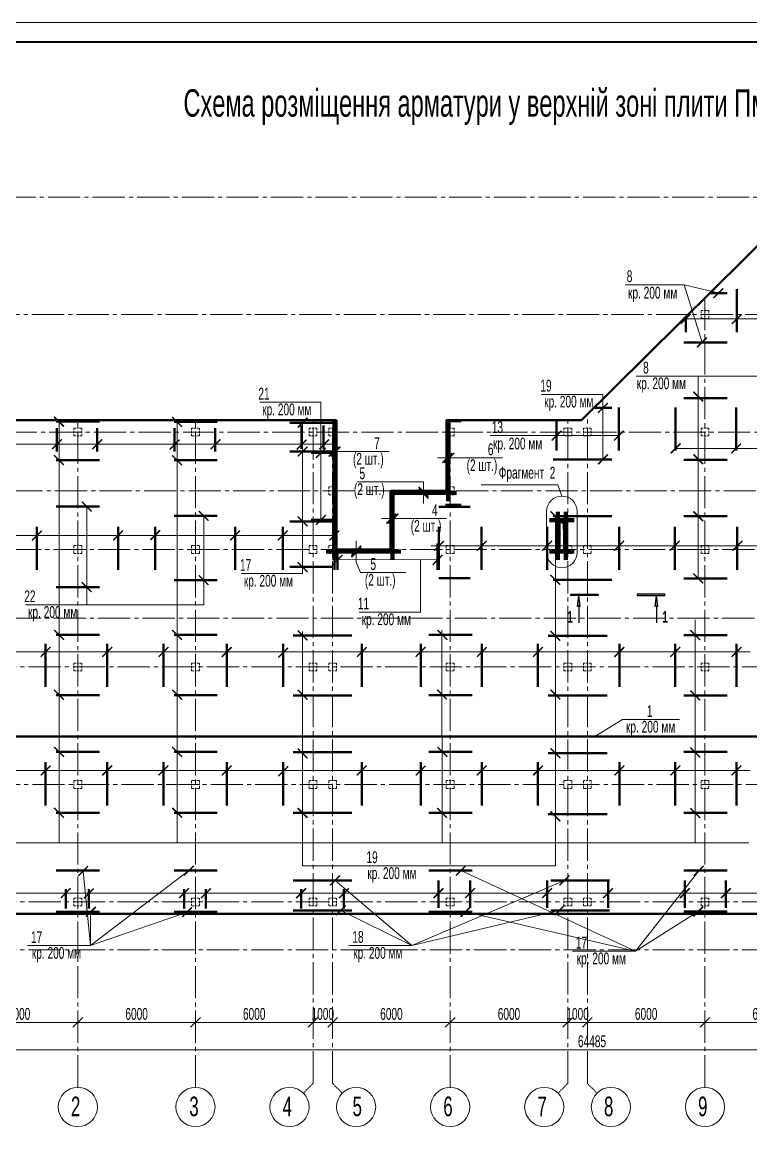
# Model space of a CAD drawing. Extents: x -483223 to 550073, y -164053 to -64662.
# Drawn here: x -386040 to -367470, y -101846 to -73022 of the extents above; entities that cross this region are included whole.
import ezdxf

# ---------------------------------------------------------------- set-up
doc = ezdxf.new("R2010")
doc.units = 0
doc.header["$MEASUREMENT"] = 0
for name, pattern in [('DASHDOT', [25.4, 12.7, -6.35, 0, -6.35]), ('HIDDEN2', [4.7625, 3.175, -1.5875]), ('K5LT_AXLED', [16.25, 11.75, -1.5, 1.5, -1.5]), ('K5LT_THIN', [0])]:
    doc.linetypes.add(name, pattern=pattern)
doc.layers.get('0').update_dxf_attribs({"color": 40, "linetype": 'CONTINUOUS'})
doc.layers.get('Defpoints').update_dxf_attribs({"linetype": 'CONTINUOUS'})
for name, color, linetype in [('DYRA', 21, 'CONTINUOUS'), ('OPAL', 4, 'CONTINUOUS'), ('ТЕКСТ', 252, 'CONTINUOUS')]:
    doc.layers.add(name, color=color, linetype=linetype)
for name, color, linetype, lineweight in [('АРМАТУРА', 11, 'CONTINUOUS', 50), ('ОСН. ТОНКА', 250, 'CONTINUOUS', 15), ('ПУНКТИР МІN', 21, 'HIDDEN2', 15), ('РАМКА', 250, 'CONTINUOUS', 40), ('РОЗМІР', 250, 'CONTINUOUS', 15), ('РОЗМІР МІЖ ОСЯМИ', 250, 'CONTINUOUS', 15), ('ШТРИХУВАННЯ', 250, 'CONTINUOUS', 9)]:
    doc.layers.add(name, color=color, linetype=linetype, lineweight=lineweight)
doc.layers.add('ВІСЬ', color=197, linetype='DASHDOT', lineweight=15, transparency=0.5)
doc.styles.add('РОЗМІР', font='ARIALN.TTF', dxfattribs={"width": 0.75})
doc.dimstyles.new('РОЗМ. МІЖ ОСЯМИ', dxfattribs={"dimtxt": 300, "dimasz": 250, "dimexe": 125, "dimexo": 350, "dimgap": 62.5, "dimtad": 1, "dimlfac": 2, "dimzin": 9, "dimtxsty": 'РОЗМІР', "dimblk": 'OBLIQUE', "dimcen": 250, "dimse1": 1, "dimse2": 1, "dimclre": 256, "dimadec": 0, "dimazin": 0, "dimtfac": 1, "dimtmove": 0, "dimatfit": 2, "dimfxl": 125, "dimlwd": -1, "dimlwe": -1, "dimarcsym": 0})

# ---------------------------------------------------------------- blocks, each defined once
blk = doc.blocks.new('_OBLIQUE')
at = {"color": 0, "linetype": 'ByBlock'}
blk.add_line((-0.5, -0.5), (0.5, 0.5), dxfattribs=at)
blk = doc.blocks.new('*D2')
at = {"layer": 'Defpoints', "color": 0, "transparency": 16777216}
for p in [(-384630, -97374), (-381630, -97374), (-381630, -98551)]:
    blk.add_point(p, dxfattribs=at)
at = {"layer": 'РОЗМІР МІЖ ОСЯМИ', "color": 0, "transparency": 16777216}
blk.add_line((-384630, -98551), (-381630, -98551), dxfattribs=at)
at = {"layer": 'РОЗМІР МІЖ ОСЯМИ', "color": 0, "transparency": 16777216, "xscale": 250, "yscale": 250, "zscale": 250, "rotation": 180}
blk.add_blockref('_OBLIQUE', (-384630, -98551), dxfattribs=at)
at = {"layer": 'РОЗМІР МІЖ ОСЯМИ', "color": 0, "transparency": 16777216, "xscale": 250, "yscale": 250, "zscale": 250}
blk.add_blockref('_OBLIQUE', (-381630, -98551), dxfattribs=at)
at = {"layer": 'РОЗМІР МІЖ ОСЯМИ', "color": 0, "transparency": 16777216, "insert": (-383130, -98336), "char_height": 300, "attachment_point": 5, "style": 'РОЗМІР'}
blk.add_mtext('6000', dxfattribs=at)
blk = doc.blocks.new('*D3')
at = {"layer": 'Defpoints', "color": 0, "transparency": 16777216}
for p in [(-381630, -97374), (-378630, -97374), (-378630, -98551)]:
    blk.add_point(p, dxfattribs=at)
at = {"layer": 'РОЗМІР МІЖ ОСЯМИ', "color": 0, "transparency": 16777216}
blk.add_line((-381630, -98551), (-378630, -98551), dxfattribs=at)
at = {"layer": 'РОЗМІР МІЖ ОСЯМИ', "color": 0, "transparency": 16777216, "xscale": 250, "yscale": 250, "zscale": 250, "rotation": 180}
blk.add_blockref('_OBLIQUE', (-381630, -98551), dxfattribs=at)
at = {"layer": 'РОЗМІР МІЖ ОСЯМИ', "color": 0, "transparency": 16777216, "xscale": 250, "yscale": 250, "zscale": 250}
blk.add_blockref('_OBLIQUE', (-378630, -98551), dxfattribs=at)
at = {"layer": 'РОЗМІР МІЖ ОСЯМИ', "color": 0, "transparency": 16777216, "insert": (-380130, -98336), "char_height": 300, "attachment_point": 5, "style": 'РОЗМІР'}
blk.add_mtext('6000', dxfattribs=at)
blk = doc.blocks.new('*D4')
at = {"layer": 'Defpoints', "color": 0, "transparency": 16777216}
for p in [(-378630, -97374), (-378130, -97374), (-378130, -98551)]:
    blk.add_point(p, dxfattribs=at)
at = {"layer": 'РОЗМІР МІЖ ОСЯМИ', "color": 0, "transparency": 16777216}
blk.add_line((-378630, -98551), (-378130, -98551), dxfattribs=at)
at = {"layer": 'РОЗМІР МІЖ ОСЯМИ', "color": 0, "transparency": 16777216, "xscale": 250, "yscale": 250, "zscale": 250, "rotation": 180}
blk.add_blockref('_OBLIQUE', (-378630, -98551), dxfattribs=at)
at = {"layer": 'РОЗМІР МІЖ ОСЯМИ', "color": 0, "transparency": 16777216, "xscale": 250, "yscale": 250, "zscale": 250}
blk.add_blockref('_OBLIQUE', (-378130, -98551), dxfattribs=at)
at = {"layer": 'РОЗМІР МІЖ ОСЯМИ', "color": 0, "transparency": 16777216, "insert": (-378380, -98336), "char_height": 300, "attachment_point": 5, "style": 'РОЗМІР'}
blk.add_mtext('1000', dxfattribs=at)
blk = doc.blocks.new('*D5')
at = {"layer": 'Defpoints', "color": 0, "transparency": 16777216}
for p in [(-378130, -97374), (-375130, -97374), (-375130, -98551)]:
    blk.add_point(p, dxfattribs=at)
at = {"layer": 'РОЗМІР МІЖ ОСЯМИ', "color": 0, "transparency": 16777216}
blk.add_line((-378130, -98551), (-375130, -98551), dxfattribs=at)
at = {"layer": 'РОЗМІР МІЖ ОСЯМИ', "color": 0, "transparency": 16777216, "xscale": 250, "yscale": 250, "zscale": 250, "rotation": 180}
blk.add_blockref('_OBLIQUE', (-378130, -98551), dxfattribs=at)
at = {"layer": 'РОЗМІР МІЖ ОСЯМИ', "color": 0, "transparency": 16777216, "xscale": 250, "yscale": 250, "zscale": 250}
blk.add_blockref('_OBLIQUE', (-375130, -98551), dxfattribs=at)
at = {"layer": 'РОЗМІР МІЖ ОСЯМИ', "color": 0, "transparency": 16777216, "insert": (-376630, -98336), "char_height": 300, "attachment_point": 5, "style": 'РОЗМІР'}
blk.add_mtext('6000', dxfattribs=at)
blk = doc.blocks.new('*D6')
at = {"layer": 'Defpoints', "color": 0, "transparency": 16777216}
for p in [(-375130, -97374), (-372130, -97374), (-372130, -98551)]:
    blk.add_point(p, dxfattribs=at)
at = {"layer": 'РОЗМІР МІЖ ОСЯМИ', "color": 0, "transparency": 16777216}
blk.add_line((-375130, -98551), (-372130, -98551), dxfattribs=at)
at = {"layer": 'РОЗМІР МІЖ ОСЯМИ', "color": 0, "transparency": 16777216, "xscale": 250, "yscale": 250, "zscale": 250, "rotation": 180}
blk.add_blockref('_OBLIQUE', (-375130, -98551), dxfattribs=at)
at = {"layer": 'РОЗМІР МІЖ ОСЯМИ', "color": 0, "transparency": 16777216, "xscale": 250, "yscale": 250, "zscale": 250}
blk.add_blockref('_OBLIQUE', (-372130, -98551), dxfattribs=at)
at = {"layer": 'РОЗМІР МІЖ ОСЯМИ', "color": 0, "transparency": 16777216, "insert": (-373630, -98336), "char_height": 300, "attachment_point": 5, "style": 'РОЗМІР'}
blk.add_mtext('6000', dxfattribs=at)
blk = doc.blocks.new('*D7')
at = {"layer": 'Defpoints', "color": 0, "transparency": 16777216}
for p in [(-372130, -97374), (-371630, -97374), (-371630, -98551)]:
    blk.add_point(p, dxfattribs=at)
at = {"layer": 'РОЗМІР МІЖ ОСЯМИ', "color": 0, "transparency": 16777216}
blk.add_line((-372130, -98551), (-371630, -98551), dxfattribs=at)
at = {"layer": 'РОЗМІР МІЖ ОСЯМИ', "color": 0, "transparency": 16777216, "xscale": 250, "yscale": 250, "zscale": 250, "rotation": 180}
blk.add_blockref('_OBLIQUE', (-372130, -98551), dxfattribs=at)
at = {"layer": 'РОЗМІР МІЖ ОСЯМИ', "color": 0, "transparency": 16777216, "xscale": 250, "yscale": 250, "zscale": 250}
blk.add_blockref('_OBLIQUE', (-371630, -98551), dxfattribs=at)
at = {"layer": 'РОЗМІР МІЖ ОСЯМИ', "color": 0, "transparency": 16777216, "insert": (-371880, -98336), "char_height": 300, "attachment_point": 5, "style": 'РОЗМІР'}
blk.add_mtext('1000', dxfattribs=at)
blk = doc.blocks.new('*D8')
at = {"layer": 'Defpoints', "color": 0, "transparency": 16777216}
for p in [(-371630, -97374), (-368630, -97374), (-368630, -98551)]:
    blk.add_point(p, dxfattribs=at)
at = {"layer": 'РОЗМІР МІЖ ОСЯМИ', "color": 0, "transparency": 16777216}
blk.add_line((-371630, -98551), (-368630, -98551), dxfattribs=at)
at = {"layer": 'РОЗМІР МІЖ ОСЯМИ', "color": 0, "transparency": 16777216, "xscale": 250, "yscale": 250, "zscale": 250, "rotation": 180}
blk.add_blockref('_OBLIQUE', (-371630, -98551), dxfattribs=at)
at = {"layer": 'РОЗМІР МІЖ ОСЯМИ', "color": 0, "transparency": 16777216, "xscale": 250, "yscale": 250, "zscale": 250}
blk.add_blockref('_OBLIQUE', (-368630, -98551), dxfattribs=at)
at = {"layer": 'РОЗМІР МІЖ ОСЯМИ', "color": 0, "transparency": 16777216, "insert": (-370130, -98336), "char_height": 300, "attachment_point": 5, "style": 'РОЗМІР'}
blk.add_mtext('6000', dxfattribs=at)
blk = doc.blocks.new('*D9')
at = {"layer": 'Defpoints', "color": 0, "transparency": 16777216}
for p in [(-368630, -97374), (-365630, -97374), (-365630, -98551)]:
    blk.add_point(p, dxfattribs=at)
at = {"layer": 'РОЗМІР МІЖ ОСЯМИ', "color": 0, "transparency": 16777216}
blk.add_line((-368630, -98551), (-365630, -98551), dxfattribs=at)
at = {"layer": 'РОЗМІР МІЖ ОСЯМИ', "color": 0, "transparency": 16777216, "xscale": 250, "yscale": 250, "zscale": 250, "rotation": 180}
blk.add_blockref('_OBLIQUE', (-368630, -98551), dxfattribs=at)
at = {"layer": 'РОЗМІР МІЖ ОСЯМИ', "color": 0, "transparency": 16777216, "xscale": 250, "yscale": 250, "zscale": 250}
blk.add_blockref('_OBLIQUE', (-365630, -98551), dxfattribs=at)
at = {"layer": 'РОЗМІР МІЖ ОСЯМИ', "color": 0, "transparency": 16777216, "insert": (-367130, -98336), "char_height": 300, "attachment_point": 5, "style": 'РОЗМІР'}
blk.add_mtext('6000', dxfattribs=at)
blk = doc.blocks.new('*D15')
at = {"layer": 'Defpoints', "color": 0, "transparency": 16777216}
for p in [(-387630, -97574), (-355394, -97574), (-355394, -99251)]:
    blk.add_point(p, dxfattribs=at)
at = {"layer": 'РОЗМІР МІЖ ОСЯМИ', "color": 0, "transparency": 16777216}
blk.add_line((-387630, -99251), (-355394, -99251), dxfattribs=at)
at = {"layer": 'РОЗМІР МІЖ ОСЯМИ', "color": 0, "transparency": 16777216, "xscale": 250, "yscale": 250, "zscale": 250, "rotation": 180}
blk.add_blockref('_OBLIQUE', (-387630, -99251), dxfattribs=at)
at = {"layer": 'РОЗМІР МІЖ ОСЯМИ', "color": 0, "transparency": 16777216, "xscale": 250, "yscale": 250, "zscale": 250}
blk.add_blockref('_OBLIQUE', (-355394, -99251), dxfattribs=at)
at = {"layer": 'РОЗМІР МІЖ ОСЯМИ', "color": 0, "transparency": 16777216, "insert": (-371512, -99036), "char_height": 300, "attachment_point": 5, "style": 'РОЗМІР'}
blk.add_mtext('64485', dxfattribs=at)
blk = doc.blocks.new('_ArchTick')
at = {"color": 0, "linetype": 'ByBlock', "const_width": 0.15}
blk.add_lwpolyline([(-0.5, -0.5), (0.5, 0.5)], dxfattribs=at)
blk = doc.blocks.new('*D436')
at = {"layer": 'Defpoints', "color": 0, "transparency": 16777216}
for p in [(-387630, -98551), (-387630, -98551), (-384630, -98551)]:
    blk.add_point(p, dxfattribs=at)
at = {"layer": 'РОЗМІР МІЖ ОСЯМИ', "color": 0, "transparency": 16777216}
blk.add_line((-384630, -98551), (-387630, -98551), dxfattribs=at)
at = {"layer": 'РОЗМІР МІЖ ОСЯМИ', "color": 0, "transparency": 16777216, "xscale": 250, "yscale": 250, "zscale": 250, "rotation": 180}
blk.add_blockref('_OBLIQUE', (-387630, -98551), dxfattribs=at)
at = {"layer": 'РОЗМІР МІЖ ОСЯМИ', "color": 0, "transparency": 16777216, "xscale": 250, "yscale": 250, "zscale": 250}
blk.add_blockref('_OBLIQUE', (-384630, -98551), dxfattribs=at)
at = {"layer": 'РОЗМІР МІЖ ОСЯМИ', "color": 0, "transparency": 16777216, "insert": (-386130, -98336), "char_height": 300, "attachment_point": 5, "style": 'РОЗМІР'}
blk.add_mtext('6000', dxfattribs=at)

msp = doc.modelspace()

# ---------------------------------------------------------------- hatches: boundary and pattern name
at = {"layer": 'ШТРИХУВАННЯ', "ltscale": 50}
h = msp.add_hatch(color=7, dxfattribs=at)
edge = h.paths.add_edge_path()
edge.add_line((-371846.2358, -87648.3222), (-371881.2358, -87928.3222))
edge.add_ellipse((-371846.2358, -87970.9123), major_axis=(0, -55.1263), ratio=0.9999999947, start_angle=140.58705469, end_angle=219.4129462, ccw=False)
edge.add_line((-371811.2358, -87928.3222), (-371846.2358, -87648.3222))
h.paths.add_polyline_path([(-371356.2358, -87648.3222), (-371356.2358, -87613.3222), (-372056.2358, -87613.3222), (-372056.2358, -87648.3222)])
h = msp.add_hatch(color=7, dxfattribs=at)
edge = h.paths.add_edge_path()
edge.add_line((-369866.2358, -87648.3222), (-369831.2358, -87928.3222))
edge.add_ellipse((-369866.2358, -87970.9123), major_axis=(0, -55.1263), ratio=0.9999999947, start_angle=140.5870538, end_angle=219.41294531)
edge.add_line((-369901.2358, -87928.3222), (-369866.2358, -87648.3222))
h.paths.add_polyline_path([(-370356.2358, -87648.3222), (-370356.2358, -87613.3222), (-369656.2358, -87613.3222), (-369656.2358, -87648.3222)])

# ---------------------------------------------------------------- linework, layer by layer
at = {"color": 7}
msp.add_line((-376636.5527, -86215.012), (-376636.5527, -86526.3262), dxfattribs=at)
at = {"layer": 'DYRA', "color": 7}
for points in [[(-372230.0699, -86476.3246), (-372230.0685, -85776.3529), (-372330.0685, -85776.3529), (-372250.2, -85806.9515), (-372230.0699, -86476.3246)], [(-372330.0685, -85776.3529), (-372330.0685, -86476.3529), (-372230.0685, -86476.3529), (-372230.0685, -85776.3529), (-372330.0685, -85776.3529)]]:
    msp.add_lwpolyline(points, dxfattribs=at)
at = {"layer": 'OPAL', "color": 7, "lineweight": 50}
for p, q in [((-371780.0697, -83176.3264), (-365630.0697, -77076.3252)), ((-387930.0703, -83176.3264), (-378030.0691, -83176.3264)), ((-378030.0691, -83176.3264), (-378030.0691, -86476.3255)), ((-375230.0708, -83176.3264), (-371780.0697, -83176.3264)), ((-376655.0702, -86476.3255), (-376655.0702, -84976.3251)), ((-376655.0702, -84976.3251), (-375230.0708, -84976.3251)), ((-378030.0691, -86476.3255), (-376655.0702, -86476.3255)), ((-365330.0696, -95776.3246), (-387930.0703, -95776.3246))]:
    msp.add_line(p, q, dxfattribs=at)
at = {"layer": 'OPAL', "color": 7}
msp.add_line((-375230.0708, -84976.3251), (-375230.0708, -83176.3264), dxfattribs=at)
at = {"layer": 'АРМАТУРА', "color": 7}
for p, q in [((-367816.9157, -79828.8611), (-367816.9157, -80928.8611)), ((-368508.3308, -79931.1863), (-368065.8963, -79931.1863)), ((-369122.2425, -80540.1069), (-369122.2425, -80928.8611)), ((-369165.8963, -81188.9685), (-368065.8963, -81188.9685)), ((-369165.8963, -82612.376), (-368065.8963, -82612.376)), ((-371462.431, -82861.27), (-371002.5413, -82861.27)), ((-370826.3055, -82852.1445), (-370826.3055, -83952.1445)), ((-369378.9407, -82852.1445), (-369378.9407, -83952.1445)), ((-367836.1898, -82852.1445), (-367836.1898, -83952.1445)), ((-385180.0702, -83210.8311), (-384080.0702, -83210.8311)), ((-382176.4944, -83219.9593), (-381076.4944, -83219.9593)), ((-379224.4377, -83238.5368), (-378130.0702, -83238.5368)), ((-378105.0691, -83176.3264), (-378105.0691, -86741.3255)), ((-378055.0691, -83176.3264), (-378055.0691, -86741.3255)), ((-374848.6175, -83202.985), (-375230.0708, -83202.985)), ((-375205.0708, -85241.3251), (-375205.0708, -83176.3264)), ((-375155.0708, -85241.3251), (-375155.0708, -83176.3264)), ((-372414.1522, -83176.3264), (-372414.1522, -83952.1445)), ((-385165.2846, -83376.3252), (-385165.2846, -83976.3252)), ((-384133.1867, -83376.3252), (-384133.1867, -83976.3252)), ((-382164.6753, -83376.3252), (-382164.6753, -83976.3252)), ((-381129.099, -83376.3252), (-381129.099, -83976.3252)), ((-378921.6812, -83307.1888), (-378921.6812, -83907.1888)), ((-378359.8706, -83307.1888), (-378359.8706, -83907.1888)), ((-379224.4377, -83972.9903), (-378130.0702, -83972.9903)), ((-378673.1945, -84010.265), (-378073.1945, -84010.265)), ((-385180.0702, -84191.3787), (-384080.0702, -84191.3787)), ((-382176.4944, -84196.4978), (-381076.4944, -84196.4978)), ((-372502.5413, -84175.3601), (-371002.5413, -84175.3601)), ((-369165.8963, -84190.5207), (-368065.8963, -84190.5207)), ((-376655.0702, -85001.3251), (-374965.0708, -85001.3251)), ((-376630.0702, -86741.3255), (-376630.0702, -84976.3251)), ((-376580.0702, -86741.3255), (-376580.0702, -84976.3251)), ((-376655.0702, -85051.3251), (-374965.0708, -85051.3251)), ((-385180.0702, -85381.9948), (-384080.0702, -85381.9948)), ((-375417.9412, -85384.9696), (-374617.9412, -85384.9696)), ((-374848.6175, -85334.5755), (-375248.6175, -85334.5755)), ((-372405.0685, -85511.3529), (-372405.0685, -86741.3529)), ((-372355.0685, -85511.3529), (-372355.0685, -86741.3529)), ((-372205.0685, -85511.3529), (-372205.0685, -86741.3529)), ((-372155.0685, -85511.3529), (-372155.0685, -86741.3529)), ((-382176.4944, -85615.9293), (-381076.4944, -85615.9293)), ((-379224.4377, -85757.2274), (-378130.0702, -85757.2274)), ((-378673.1945, -85722.1136), (-378073.1945, -85722.1136)), ((-371965.0685, -85701.3529), (-372595.0685, -85701.3529)), ((-371965.0685, -85751.3529), (-372595.0685, -85751.3529)), ((-372502.5413, -85624.0688), (-371002.5413, -85624.0688)), ((-369165.8963, -85626.826), (-368065.8963, -85626.826)), ((-385674.7228, -85895.9928), (-385674.7228, -86995.9928)), ((-383602.826, -85895.9928), (-383602.826, -86995.9928)), ((-382655.1685, -85895.9928), (-382655.1685, -86995.9928)), ((-380619.1196, -85895.9928), (-380619.1196, -86995.9928)), ((-379403.3939, -85895.9928), (-379403.3939, -86995.9928)), ((-378083.4524, -85895.9928), (-378083.4524, -86995.9928)), ((-375417.2372, -85895.9928), (-375417.2372, -86995.9928)), ((-374327.4587, -85895.9928), (-374327.4587, -86995.9928)), ((-372657.5243, -85895.9928), (-372657.5243, -86995.9928)), ((-370823.0455, -85895.9928), (-370823.0455, -86995.9928)), ((-369401.0687, -85895.9928), (-369401.0687, -86995.9928)), ((-367804.0202, -85895.9928), (-367804.0202, -86995.9928)), ((-375452.0793, -86327.1132), (-375452.0793, -86992.9445)), ((-378295.0691, -86501.3255), (-376390.0702, -86501.3255)), ((-378295.0691, -86551.3255), (-376390.0702, -86551.3255)), ((-378004.2096, -86476.3255), (-378004.2096, -86992.9445)), ((-371965.0685, -86501.3529), (-372595.0685, -86501.3529)), ((-371965.0685, -86551.3529), (-372595.0685, -86551.3529)), ((-379224.4377, -86922.9901), (-378130.0702, -86922.9901)), ((-382176.4944, -87258.1674), (-381076.4944, -87258.1674)), ((-375417.9412, -87207.557), (-374617.9412, -87207.557)), ((-372502.5413, -87248.9808), (-371002.5413, -87248.9808)), ((-369165.8963, -87216.75), (-368065.8963, -87216.75)), ((-385180.0702, -87437.6449), (-384080.0702, -87437.6449)), ((-385180.0702, -88657.5905), (-384080.0702, -88657.5905)), ((-382176.4944, -88657.5905), (-381076.4944, -88657.5905)), ((-379135.5393, -88672.5582), (-377635.5393, -88672.5582)), ((-375673.3035, -88657.5905), (-374573.3035, -88657.5905)), ((-372627.7967, -88680.6563), (-371127.7967, -88680.6563)), ((-369165.8963, -88667.4281), (-368065.8963, -88667.4281)), ((-385457.6891, -88885.2311), (-385457.6891, -89985.2311)), ((-383880.991, -88885.2311), (-383880.991, -89985.2311)), ((-382444.701, -88885.2311), (-382444.701, -89985.2311)), ((-380832.4873, -88885.2311), (-380832.4873, -89985.2311)), ((-379391.3226, -88885.2311), (-379391.3226, -89985.2311)), ((-377386.3268, -88885.2311), (-377386.3268, -89985.2311)), ((-375881.2167, -88885.2311), (-375881.2167, -89985.2311)), ((-374323.805, -88885.2311), (-374323.805, -89985.2311)), ((-372891.3316, -88885.2311), (-372891.3316, -89985.2311)), ((-370813.1455, -88885.2311), (-370813.1455, -89985.2311)), ((-369386.3925, -88885.2311), (-369386.3925, -89985.2311)), ((-367824.8812, -88885.2311), (-367824.8812, -89985.2311)), ((-385180.0702, -90195.0353), (-384080.0702, -90195.0353)), ((-382176.4944, -90195.0353), (-381076.4944, -90195.0353)), ((-379135.5393, -90208.1093), (-377635.5393, -90208.1093)), ((-375673.3035, -90195.0353), (-374573.3035, -90195.0353)), ((-372627.7967, -90205.7295), (-371127.7967, -90205.7295)), ((-369165.8963, -90203.9983), (-368065.8963, -90203.9983)), ((-387945.6839, -91251.4358), (-365530.0685, -91251.4358)), ((-385180.0702, -91645.5729), (-384080.0702, -91645.5729)), ((-382176.4944, -91645.5729), (-381076.4944, -91645.5729)), ((-379135.5393, -91652.1932), (-377635.5393, -91652.1932)), ((-375673.3035, -91645.5729), (-374573.3035, -91645.5729)), ((-369165.8963, -91646.9708), (-368065.8963, -91646.9708)), ((-385457.6891, -91910.6548), (-385457.6891, -93010.6548)), ((-383880.991, -91910.6548), (-383880.991, -93010.6548)), ((-382444.701, -91910.6548), (-382444.701, -93010.6548)), ((-380832.4873, -91910.6548), (-380832.4873, -93010.6548)), ((-379391.3226, -91910.6548), (-379391.3226, -93010.6548)), ((-377386.3268, -91910.6548), (-377386.3268, -93010.6548)), ((-375881.2167, -91910.6548), (-375881.2167, -93010.6548)), ((-374323.805, -91910.6548), (-374323.805, -93010.6548)), ((-372891.3316, -91910.6548), (-372891.3316, -93010.6548)), ((-372627.7967, -91672.8323), (-371127.7967, -91672.8323)), ((-370813.1455, -91910.6548), (-370813.1455, -93010.6548)), ((-369386.3925, -91910.6548), (-369386.3925, -93010.6548)), ((-367824.8812, -91910.6548), (-367824.8812, -93010.6548)), ((-385180.0702, -93198.9412), (-384080.0702, -93198.9412)), ((-382176.4944, -93198.9412), (-381076.4944, -93198.9412)), ((-379135.5393, -93202.2506), (-377635.5393, -93202.2506)), ((-375673.3035, -93198.9412), (-374573.3035, -93198.9412)), ((-372627.7967, -93233.9985), (-371127.7967, -93233.9985)), ((-369165.8963, -93204.2242), (-368065.8963, -93204.2242)), ((-385180.0702, -94675.6791), (-384080.0702, -94675.6791)), ((-382176.4944, -94675.6791), (-381076.4944, -94675.6791)), ((-375673.3035, -94675.6791), (-374573.3035, -94675.6791)), ((-369165.8963, -94675.6791), (-368065.8963, -94675.6791)), ((-379135.5393, -94925.4421), (-377635.5393, -94925.4421)), ((-375427.6508, -94928.8205), (-375427.6508, -95628.8205)), ((-374623.646, -94928.8205), (-374623.646, -95628.8205)), ((-372658.247, -94928.8205), (-372658.247, -95628.8205)), ((-372565.0378, -94925.4421), (-371065.0378, -94925.4421)), ((-371103.6524, -94928.8205), (-371103.6524, -95628.8205)), ((-369143.7493, -94928.8205), (-369143.7493, -95628.8205)), ((-368097.7287, -94928.8205), (-368097.7287, -95628.8205)), ((-384940.5284, -95146.4927), (-384940.5284, -95646.4927)), ((-384351.6597, -95146.4927), (-384351.6597, -95646.4927)), ((-381918.7506, -95146.4927), (-381918.7506, -95646.4927)), ((-381362.9771, -95146.4927), (-381362.9771, -95646.4927)), ((-378931.3843, -95146.4927), (-378931.3843, -95646.4927)), ((-377841.9287, -95146.4927), (-377841.9287, -95646.4927)), ((-379135.5393, -95693.8085), (-377635.5393, -95693.8085)), ((-372565.0378, -95693.8085), (-371065.0378, -95693.8085)), ((-385180.0702, -95728.3301), (-384080.0702, -95728.3301)), ((-382176.4944, -95728.3301), (-381076.4944, -95728.3301)), ((-375673.3035, -95728.3301), (-374573.3035, -95728.3301)), ((-369165.8963, -95719.3037), (-368065.8963, -95719.3037))]:
    msp.add_line(p, q, dxfattribs=at)
at = {"layer": 'ВІСЬ', "color": 7, "linetype": 'K5LT_AXLED', "ltscale": 70}
for p, q in [((-365230.0687, -77476.3263), (-392625.3006, -77476.3263)), ((-368630.0702, -100210.5304), (-368630.0702, -80051.936)), ((-362230.0696, -80476.3263), (-392625.3006, -80476.3263)), ((-384630.0702, -100210.5304), (-384630.0702, -83176.3264)), ((-381630.0702, -100210.5304), (-381630.0702, -83176.3264)), ((-378630.0702, -100110.5304), (-378630.0702, -83176.3264)), ((-378130.0702, -100110.5304), (-378130.0702, -83176.3264)), ((-375130.0702, -100210.5304), (-375130.0702, -83176.3264)), ((-372130.0702, -100110.5304), (-372130.0702, -83176.3264)), ((-371630.0702, -100110.5304), (-371630.0702, -83027.5463)), ((-359511.0697, -83476.3263), (-392625.3006, -83476.3263)), ((-358230.0689, -84976.3263), (-392625.3006, -84976.3263)), ((-357130.0696, -86476.3263), (-392625.3006, -86476.3263)), ((-357130.0696, -88233.6856), (-392625.3006, -88233.6856)), ((-356630.0702, -89476.3263), (-392625.3006, -89476.3263)), ((-355393.5827, -92476.3263), (-392625.3006, -92476.3263)), ((-356630.0702, -95476.3262), (-392625.3006, -95476.3262)), ((-356630.0702, -96701.2168), (-392625.3006, -96701.2168))]:
    msp.add_line(p, q, dxfattribs=at)
at = {"layer": 'ВІСЬ', "color": 7}
for p, q in [((-378876.5168, -100356.977), (-378630.0702, -100110.5304)), ((-377883.6236, -100356.977), (-378130.0702, -100110.5304)), ((-372376.5168, -100356.977), (-372130.0702, -100110.5304)), ((-371383.6236, -100356.977), (-371630.0702, -100110.5304))]:
    msp.add_line(p, q, dxfattribs=at)
at = {"layer": 'ОСН. ТОНКА', "color": 7}
for p, q in [((-370388.0936, -82047.7923), (-362991.5085, -82047.7923)), ((-368801.5067, -82047.7923), (-368801.5067, -87216.75)), ((-378427.0349, -82715.6625), (-379990.9158, -82715.6625)), ((-378427.0349, -85722.1136), (-378427.0349, -82715.6625)), ((-371232.4862, -82514.7807), (-372796.3671, -82514.7807)), ((-371232.4862, -84175.3601), (-371232.4862, -82514.7807)), ((-385110.9698, -93969.5733), (-385110.9698, -83210.8311)), ((-382096.4709, -93969.5733), (-382096.4709, -83219.9593)), ((-378895.7111, -83238.5368), (-378895.7111, -87088.9937)), ((-378105.0691, -83789.9677), (-390221.601, -83789.9677)), ((-376697.4214, -83976.0427), (-378105.0691, -83976.0427)), ((-373797.4231, -84138.8258), (-375205.0708, -84138.8258)), ((-369397.7694, -83894.074), (-360394.3759, -83894.074)), ((-375810.0705, -84751.3251), (-377493.5353, -84751.3251)), ((-374342.3544, -84821.807), (-372386.9311, -84821.807)), ((-372280.0685, -85111.7174), (-372386.9311, -84821.807)), ((-384400.7625, -85381.9948), (-384400.7625, -87888.898)), ((-372669.704, -85501.3529), (-372669.704, -86551.3529)), ((-371890.4329, -85501.3529), (-371890.4329, -86551.3529)), ((-381419.527, -85615.9293), (-381419.527, -87888.898)), ((-375222.4225, -85687.7413), (-376630.0702, -85687.7413)), ((-372446.6442, -94555.8201), (-372446.6442, -85624.0688)), ((-378105.0691, -86118.6751), (-390221.601, -86118.6751)), ((-375622.2027, -86381.1325), (-360349.4995, -86381.1325)), ((-378004.2096, -86734.635), (-375417.2372, -86741.0186)), ((-375888.4164, -86741.0186), (-375888.4164, -88072.7849)), ((-377526.9128, -86801.3255), (-377416.999, -87067.7964)), ((-378895.7111, -87088.9937), (-380459.592, -87088.9937)), ((-377416.999, -87067.7964), (-376258.9814, -87067.7964)), ((-381419.527, -87888.898), (-385964.6434, -87888.898)), ((-375888.4164, -88072.7849), (-377452.2973, -88072.7849)), ((-368878.3897, -93962.815), (-368878.3897, -88276.2254)), ((-378895.7111, -94555.8201), (-378895.7111, -88571.669)), ((-375337.7002, -93962.815), (-375341.908, -88532.3986)), ((-367472.4784, -89092.1882), (-389999.0073, -89092.1882)), ((-370730.2338, -90817.5458), (-371437.156, -91251.4358)), ((-370730.2338, -90817.5458), (-369279.1827, -90817.5458)), ((-367472.4784, -92117.6119), (-389999.0073, -92117.6119)), ((-367511.6006, -93969.5733), (-390038.1295, -93969.5733)), ((-384304.2364, -96591.3884), (-384494.9526, -94688.5783)), ((-384304.2364, -96591.3884), (-381798.0907, -94675.9138)), ((-378895.7111, -94555.8201), (-372446.6442, -94555.8201)), ((-370403.4111, -96732.848), (-374854.439, -94675.6791)), ((-368788.5765, -94678.0291), (-370403.4111, -96732.848)), ((-376104.7853, -96591.3884), (-378067.0105, -94925.4421)), ((-376104.7853, -96591.3884), (-372214.5731, -94925.4421)), ((-365054.6004, -95250.9127), (-389999.0073, -95250.9127)), ((-376104.7853, -96591.3884), (-377923.6709, -95693.8085)), ((-376104.7853, -96591.3884), (-372345.8156, -95693.8085)), ((-384304.2364, -96591.3884), (-381845.2612, -95736.4969)), ((-384304.2364, -96591.3884), (-384304.2364, -95751.4516)), ((-370403.4111, -96732.848), (-374740.6576, -95728.3301)), ((-370403.4111, -96732.848), (-368802.3611, -95719.3037)), ((-384304.2364, -96591.3884), (-385913.6838, -96591.3884)), ((-376104.7853, -96591.3884), (-377714.2326, -96591.3884)), ((-370403.4111, -96732.848), (-372012.8584, -96732.848))]:
    msp.add_line(p, q, dxfattribs=at)
at = {"layer": 'ОСН. ТОНКА', "color": 7, "linetype": 'ByBlock', "lineweight": -2}
for p, q in [((-372056.2358, -87613.3222), (-371356.2358, -87613.3222)), ((-372056.2358, -87648.3222), (-372056.2358, -87613.3222)), ((-371356.2358, -87613.3222), (-371356.2358, -87648.3222)), ((-369656.2358, -87613.3222), (-370356.2358, -87613.3222)), ((-370356.2358, -87613.3222), (-370356.2358, -87648.3222)), ((-369656.2358, -87648.3222), (-369656.2358, -87613.3222)), ((-371356.2358, -87648.3222), (-372056.2358, -87648.3222)), ((-371881.2358, -87928.3222), (-371846.2358, -87648.3222)), ((-371811.2358, -87928.3222), (-371846.2358, -87648.3222)), ((-370356.2358, -87648.3222), (-369656.2358, -87648.3222)), ((-369901.2358, -87928.3222), (-369866.2358, -87648.3222)), ((-369831.2358, -87928.3222), (-369866.2358, -87648.3222)), ((-371846.2358, -87915.7859), (-371846.2358, -88348.3222)), ((-369866.2358, -87915.7859), (-369866.2358, -88348.3222))]:
    msp.add_line(p, q, dxfattribs=at)
at = {"layer": 'ОСН. ТОНКА', "color": 7, "ltscale": 40}
msp.add_lwpolyline([(-396338.5863, -73022.1397), (-396338.5863, -132422.1397), (-312238.5863, -132422.1397), (-312238.5863, -73022.1397), (-396338.5863, -73022.1397)], dxfattribs=at)
at = {"layer": 'ОСН. ТОНКА', "color": 7}
for centre, start, end in [((-372280.0685, -85501.3529), 0, 180), ((-372280.0685, -86551.3529), 180, 0)]:
    msp.add_arc(centre, 389.6356, start, end, dxfattribs=at)
at = {"layer": 'ОСН. ТОНКА', "color": 7, "linetype": 'K5LT_THIN'}
for centre in [(-384630.0702, -100710.5304), (-381630.0702, -100710.5304), (-379230.0702, -100710.5304), (-377530.0702, -100710.5304), (-375130.0702, -100710.5304), (-372730.0702, -100710.5304), (-371030.0702, -100710.5304), (-368630.0702, -100710.5304)]:
    msp.add_arc(centre, 500, 0, 359.99999427, dxfattribs=at)
at = {"layer": 'ОСН. ТОНКА', "color": 7, "linetype": 'ByBlock', "lineweight": -2}
msp.add_ellipse((-371846.2358, -87970.9123), major_axis=(0, -55.1263), ratio=0.9999999947, start_param=2.45370699, end_param=3.8294783326, dxfattribs=at)
at = {"layer": 'ОСН. ТОНКА', "color": 7, "linetype": 'ByBlock', "lineweight": -2, "extrusion": (0, 0, -1)}
msp.add_ellipse((-369866.2358, -87970.9123), major_axis=(-0.0071, 55.1263), ratio=0.9999999947, start_param=-0.6877572303, end_param=0.6880141123, dxfattribs=at)
at = {"layer": 'ПУНКТИР МІN', "color": 7, "ltscale": 15}
for points in [[(-368730.0683, -80376.3243), (-368530.0695, -80376.3243), (-368530.0695, -80576.3251), (-368730.0683, -80576.3251), (-368730.0683, -80376.3243)], [(-384730.0704, -83376.3252), (-384530.0699, -83376.3252), (-384530.0699, -83576.3258), (-384730.0704, -83576.3258), (-384730.0704, -83376.3252)], [(-381730.0697, -83376.3252), (-381530.0709, -83376.3252), (-381530.0709, -83576.3258), (-381730.0697, -83576.3258), (-381730.0697, -83376.3252)], [(-378730.0707, -83376.3252), (-378530.0699, -83376.3252), (-378530.0699, -83576.3258), (-378730.0707, -83576.3258), (-378730.0707, -83376.3252)], [(-378230.0699, -83376.3252), (-378030.0691, -83376.3252), (-378030.0691, -83576.3258), (-378230.0699, -83576.3258), (-378230.0699, -83376.3252)], [(-375230.0708, -83376.3252), (-375030.07, -83376.3252), (-375030.07, -83576.3258), (-375230.0708, -83576.3258), (-375230.0708, -83376.3252)], [(-372230.0699, -83376.3252), (-372030.0693, -83376.3252), (-372030.0693, -83576.3258), (-372230.0699, -83576.3258), (-372230.0699, -83376.3252)], [(-371730.0693, -83376.3252), (-371530.0704, -83376.3252), (-371530.0704, -83576.3258), (-371730.0693, -83576.3258), (-371730.0693, -83376.3252)], [(-368730.0683, -83376.3252), (-368530.0695, -83376.3252), (-368530.0695, -83576.3258), (-368730.0683, -83576.3258), (-368730.0683, -83376.3252)], [(-378230.0699, -84876.3239), (-378030.0691, -84876.3239), (-378030.0691, -85076.3245), (-378230.0699, -85076.3245), (-378230.0699, -84876.3239)], [(-375230.0708, -84876.3239), (-375030.07, -84876.3239), (-375030.07, -85076.3245), (-375230.0708, -85076.3245), (-375230.0708, -84876.3239)], [(-384730.0704, -86376.3243), (-384530.0699, -86376.3243), (-384530.0699, -86576.3248), (-384730.0704, -86576.3248), (-384730.0704, -86376.3243)], [(-381730.0697, -86376.3243), (-381530.0709, -86376.3243), (-381530.0709, -86576.3248), (-381730.0697, -86576.3248), (-381730.0697, -86376.3243)], [(-378730.0707, -86376.3243), (-378530.0699, -86376.3243), (-378530.0699, -86576.3248), (-378730.0707, -86576.3248), (-378730.0707, -86376.3243)], [(-378230.0699, -86376.3243), (-378030.0691, -86376.3243), (-378030.0691, -86576.3248), (-378230.0699, -86576.3248), (-378230.0699, -86376.3243)], [(-375230.0708, -86376.3243), (-375030.07, -86376.3243), (-375030.07, -86576.3248), (-375230.0708, -86576.3248), (-375230.0708, -86376.3243)], [(-372230.0699, -86376.3243), (-372030.0693, -86376.3243), (-372030.0693, -86576.3248), (-372230.0699, -86576.3248), (-372230.0699, -86376.3243)], [(-372230.0699, -86376.3243), (-372030.0693, -86376.3243), (-372030.0693, -86576.3248), (-372230.0699, -86576.3248), (-372230.0699, -86376.3243)], [(-371730.0693, -86376.3243), (-371530.0704, -86376.3243), (-371530.0704, -86576.3248), (-371730.0693, -86576.3248), (-371730.0693, -86376.3243)], [(-368730.0683, -86376.3243), (-368530.0695, -86376.3243), (-368530.0695, -86576.3248), (-368730.0683, -86576.3248), (-368730.0683, -86376.3243)], [(-384730.0704, -89376.3252), (-384530.0699, -89376.3252), (-384530.0699, -89576.3258), (-384730.0704, -89576.3258), (-384730.0704, -89376.3252)], [(-381730.0697, -89376.3252), (-381530.0709, -89376.3252), (-381530.0709, -89576.3258), (-381730.0697, -89576.3258), (-381730.0697, -89376.3252)], [(-378730.0707, -89376.3252), (-378530.0699, -89376.3252), (-378530.0699, -89576.3258), (-378730.0707, -89576.3258), (-378730.0707, -89376.3252)], [(-378230.0699, -89376.3252), (-378030.0691, -89376.3252), (-378030.0691, -89576.3258), (-378230.0699, -89576.3258), (-378230.0699, -89376.3252)], [(-375230.0708, -89376.3252), (-375030.07, -89376.3252), (-375030.07, -89576.3258), (-375230.0708, -89576.3258), (-375230.0708, -89376.3252)], [(-372230.0699, -89376.3252), (-372030.0693, -89376.3252), (-372030.0693, -89576.3258), (-372230.0699, -89576.3258), (-372230.0699, -89376.3252)], [(-371730.0693, -89376.3252), (-371530.0704, -89376.3252), (-371530.0704, -89576.3258), (-371730.0693, -89576.3258), (-371730.0693, -89376.3252)], [(-368730.0683, -89376.3252), (-368530.0695, -89376.3252), (-368530.0695, -89576.3258), (-368730.0683, -89576.3258), (-368730.0683, -89376.3252)], [(-384730.0704, -92376.3259), (-384530.0699, -92376.3259), (-384530.0699, -92576.3248), (-384730.0704, -92576.3248), (-384730.0704, -92376.3259)], [(-381730.0697, -92376.3259), (-381530.0709, -92376.3259), (-381530.0709, -92576.3248), (-381730.0697, -92576.3248), (-381730.0697, -92376.3259)], [(-378730.0707, -92376.3259), (-378530.0699, -92376.3259), (-378530.0699, -92576.3248), (-378730.0707, -92576.3248), (-378730.0707, -92376.3259)], [(-378230.0699, -92376.3259), (-378030.0691, -92376.3259), (-378030.0691, -92576.3248), (-378230.0699, -92576.3248), (-378230.0699, -92376.3259)], [(-375230.0708, -92376.3259), (-375030.07, -92376.3259), (-375030.07, -92576.3248), (-375230.0708, -92576.3248), (-375230.0708, -92376.3259)], [(-372230.0699, -92376.3259), (-372030.0693, -92376.3259), (-372030.0693, -92576.3248), (-372230.0699, -92576.3248), (-372230.0699, -92376.3259)], [(-371730.0693, -92376.3259), (-371530.0704, -92376.3259), (-371530.0704, -92576.3248), (-371730.0693, -92576.3248), (-371730.0693, -92376.3259)], [(-368730.0683, -92376.3259), (-368530.0695, -92376.3259), (-368530.0695, -92576.3248), (-368730.0683, -92576.3248), (-368730.0683, -92376.3259)], [(-384730.0704, -95376.3269), (-384530.0699, -95376.3269), (-384530.0699, -95576.3258), (-384730.0704, -95576.3258), (-384730.0704, -95376.3269)], [(-381730.0697, -95376.3269), (-381530.0709, -95376.3269), (-381530.0709, -95576.3258), (-381730.0697, -95576.3258), (-381730.0697, -95376.3269)], [(-378730.0707, -95376.3269), (-378530.0699, -95376.3269), (-378530.0699, -95576.3258), (-378730.0707, -95576.3258), (-378730.0707, -95376.3269)], [(-378230.0699, -95376.3269), (-378030.0691, -95376.3269), (-378030.0691, -95576.3258), (-378230.0699, -95576.3258), (-378230.0699, -95376.3269)], [(-375230.0708, -95376.3269), (-375030.07, -95376.3269), (-375030.07, -95576.3258), (-375230.0708, -95576.3258), (-375230.0708, -95376.3269)], [(-372230.0699, -95376.3269), (-372030.0693, -95376.3269), (-372030.0693, -95576.3258), (-372230.0699, -95576.3258), (-372230.0699, -95376.3269)], [(-371730.0693, -95376.3269), (-371530.0704, -95376.3269), (-371530.0704, -95576.3258), (-371730.0693, -95576.3258), (-371730.0693, -95376.3269)], [(-368730.0683, -95376.3269), (-368530.0695, -95376.3269), (-368530.0695, -95576.3258), (-368730.0683, -95576.3258), (-368730.0683, -95376.3269)]]:
    msp.add_lwpolyline(points, dxfattribs=at)
at = {"layer": 'РАМКА', "color": 7, "ltscale": 40}
msp.add_lwpolyline([(-312738.5863, -131922.1397), (-312738.5863, -131922.1397), (-312738.5863, -73522.1397), (-394338.5863, -73522.1397), (-394338.5863, -131922.1397), (-312738.5863, -131922.1397)], dxfattribs=at)
at = {"layer": 'РОЗМІР', "color": 7}
for p, q in [((-370663.8189, -79715.6021), (-369162.262, -79715.6021)), ((-368258.4394, -79931.1863), (-369162.262, -79715.6021)), ((-369162.262, -79715.6021), (-368700.6029, -81191.3728)), ((-360426.4914, -80590.3724), (-369122.2425, -80590.3724)), ((-374107.9504, -83567.0676), (-370826.3055, -83567.0676)), ((-378105.0691, -83976.0427), (-378355.0691, -83976.0427)), ((-378105.0691, -83976.0427), (-378055.0691, -83976.0427)), ((-378055.0691, -83976.0427), (-377805.0691, -83976.0427)), ((-375205.0708, -84138.8258), (-375455.0708, -84138.8258)), ((-375205.0708, -84138.8258), (-375155.0708, -84138.8258)), ((-375155.0708, -84138.8258), (-374905.0708, -84138.8258)), ((-375810.0705, -85001.3251), (-375810.0705, -84751.3251)), ((-375810.0705, -85001.3251), (-375810.0705, -85051.3251)), ((-375810.0705, -85051.3251), (-375810.0705, -85301.3251)), ((-376630.0702, -85687.7413), (-376880.0702, -85687.7413)), ((-376630.0702, -85687.7413), (-376580.0702, -85687.7413)), ((-376580.0702, -85687.7413), (-376330.0702, -85687.7413)), ((-377526.9128, -86501.3255), (-377526.9128, -86251.3255)), ((-377526.9128, -86551.3255), (-377526.9128, -86501.3255)), ((-377526.9128, -86551.3255), (-377526.9128, -86801.3255))]:
    msp.add_line(p, q, dxfattribs=at)

# ---------------------------------------------------------------- block references
at = {"layer": 'РОЗМІР', "color": 7, "yscale": 250, "zscale": 250}
for p, xscale, rotation in [((-368289.5198, -79931.1863), 250, 180), ((-369124.6487, -80590.3724), 250, 180), ((-367819.3219, -80590.3724), 250, 180), ((-368707.1736, -81188.9685), 250, 180), ((-368801.5067, -82571.6794), 250, 270), ((-371232.4862, -82861.27), 250, 180), ((-385110.9698, -83212.5636), 250, 270), ((-382096.4709, -83219.9593), 250, 270), ((-378895.7111, -83238.5368), 250, 180), ((-372414.1522, -83567.0676), 250, 180), ((-370826.3055, -83567.0676), 250, 180), ((-385165.2846, -83789.9677), 250, 180), ((-384133.1867, -83789.9677), 250, 180), ((-382164.6753, -83797.8109), 250, 180), ((-381115.2071, -83789.9677), 250, 180), ((-378921.6812, -83797.8109), 250, 180), ((-378895.7111, -83972.9903), 250, 180), ((-378427.0349, -84010.265), 250, 180), ((-378345.9786, -83789.9677), 250, 180), ((-378055.0691, -83976.0427), 250, 180), ((-369378.9407, -83894.074), 250, 180), ((-367836.1898, -83894.074), 250, 180), ((-385110.9698, -84193.1112), 250, 270), ((-382096.4709, -84196.4978), 250, 270), ((-375155.0708, -84138.8258), 250, 180), ((-371232.4862, -84175.3601), 250, 180), ((-368801.5067, -84171.6794), 250, 270), ((-375810.0705, -85001.3251), 250, 270), ((-375810.0705, -85051.3251), 250, 90), ((-384400.7625, -85381.9948), 250, 270), ((-381419.527, -85615.9293), 250, 270), ((-378427.0349, -85722.1136), 250, 180), ((-376580.0702, -85687.7413), 250, 180), ((-372446.6442, -85624.0688), 250, 270), ((-368801.5067, -85626.826), 250, 270), ((-378895.7111, -85757.2274), 250, 270), ((-385674.7228, -86118.6751), 250, 180), ((-383602.826, -86116.0256), 250, 180), ((-382655.1685, -86107.8339), 250, 180), ((-380619.1196, -86118.6751), 250, 180), ((-379403.3939, -86118.6751), 250, 180), ((-378083.4524, -86118.6751), 250, 180), ((-377526.9128, -86501.3255), -250, 90), ((-377526.9128, -86551.3255), -250, 270), ((-375417.2372, -86381.1325), -250, 270), ((-374327.4587, -86381.1325), -250, 270), ((-372657.5243, -86381.1325), -250, 270), ((-370823.0455, -86381.1325), -250, 270), ((-369401.0687, -86381.1325), 250, 180), ((-367804.0202, -86381.1325), 250, 180), ((-378004.2096, -86741.0186), -250, 270), ((-375452.0793, -86741.0186), -250, 270), ((-378895.7111, -86922.9901), 250, 270), ((-384406.6339, -87437.6449), 250, 270), ((-381419.527, -87258.1674), 250, 270), ((-372446.6442, -87248.9808), 250, 270), ((-368801.5067, -87216.75), 250, 270), ((-385110.9698, -88657.5905), 250, 270), ((-382096.4709, -88657.5905), 250, 270), ((-378895.7111, -88672.5582), 250, 270), ((-375329.5917, -88657.5905), 250, 270), ((-372446.6442, -88680.6563), 250, 270), ((-368878.3897, -88659.7332), 250, 270), ((-385452.1291, -89092.1882), 250, 180), ((-383880.991, -89092.1882), 250, 180), ((-382444.701, -89092.1882), 250, 180), ((-380832.4873, -89092.1882), 250, 180), ((-379391.3226, -89111.7027), 250, 180), ((-377386.3268, -89092.1882), 250, 180), ((-375884.3381, -89092.1882), 250, 180), ((-374323.805, -89092.1882), 250, 180), ((-372891.3316, -89092.1882), 250, 180), ((-370813.1455, -89092.1882), 250, 180), ((-369386.3925, -89092.1882), 250, 180), ((-367824.8812, -89092.1882), 250, 180), ((-385110.9698, -90184.4104), 250, 270), ((-382096.4709, -90184.4104), 250, 270), ((-378895.7111, -90184.4104), 250, 270), ((-375337.7002, -90177.6521), 250, 270), ((-372446.6442, -90177.6521), 250, 270), ((-368878.3897, -90203.9983), 250, 270), ((-385110.9698, -91645.5729), 250, 270), ((-382096.4709, -91645.5729), 250, 270), ((-378895.7111, -91685.3579), 250, 270), ((-375329.8586, -91645.5729), 250, 270), ((-372446.6442, -91678.5996), 250, 270), ((-368878.3897, -91655.8068), 250, 270), ((-385452.1291, -92117.6119), 250, 180), ((-383880.991, -92117.6119), 250, 180), ((-382444.701, -92117.6119), 250, 180), ((-380832.4873, -92117.6119), 250, 180), ((-379391.3226, -92137.1264), 250, 180), ((-377386.3268, -92117.6119), 250, 180), ((-375884.3381, -92117.6119), 250, 180), ((-374323.805, -92117.6119), 250, 180), ((-372891.3316, -92117.6119), 250, 180), ((-370813.1455, -92117.6119), 250, 180), ((-369386.3925, -92117.6119), 250, 180), ((-367824.8812, -92117.6119), 250, 180), ((-385110.9698, -93198.9412), 250, 270), ((-382096.4709, -93198.9412), 250, 270), ((-378895.7111, -93202.2506), 250, 270), ((-375337.7002, -93198.9412), 250, 270), ((-368878.3897, -93204.2242), 250, 270), ((-372446.6442, -93291.341), 250, 270), ((-381798.0907, -94675.9138), 250, 180), ((-374854.439, -94675.6791), 250, 180), ((-368788.5765, -94678.0291), 250, 180), ((-384494.9526, -94688.5783), 250, 180), ((-378067.0105, -94925.4421), 250, 180), ((-372214.5731, -94925.4421), 250, 180), ((-384940.5284, -95250.9127), 250, 180), ((-384353.5406, -95257.9321), 250, 180), ((-381918.7506, -95250.9127), 250, 180), ((-381362.9771, -95250.9127), 250, 180), ((-378931.3843, -95250.9127), 250, 180), ((-377841.9287, -95250.9127), 250, 180), ((-375427.6508, -95250.9127), 250, 180), ((-374623.646, -95250.9127), 250, 180), ((-372658.247, -95250.9127), 250, 180), ((-371103.6524, -95250.9127), 250, 180), ((-369143.7493, -95250.9127), 250, 180), ((-368097.7287, -95250.9127), 250, 180), ((-384300.1595, -95728.3301), 250, 180), ((-381845.2612, -95736.4969), 250, 180), ((-377923.6709, -95693.8085), 250, 180), ((-374740.6576, -95728.3301), 250, 180), ((-372345.8156, -95693.8085), 250, 180), ((-368802.3611, -95719.3037), 250, 180)]:
    msp.add_blockref('_ArchTick', p, dxfattribs=dict(at, xscale=xscale, rotation=rotation))
at = {"layer": 'РОЗМІР', "color": 7, "xscale": 250, "yscale": 250, "zscale": 250}
for p in [(-378105.0691, -83976.0427), (-375205.0708, -84138.8258), (-376630.0702, -85687.7413)]:
    msp.add_blockref('_ArchTick', p, dxfattribs=at)

# ---------------------------------------------------------------- texts
at = {"layer": 'ТЕКСТ', "color": 7, "style": 'РОЗМІР', "width": 0.75}
for s, p in [('2', (-384806.2161, -100946.3317)), ('3', (-381786.3724, -100946.3317)), ('4', (-379406.2161, -100946.3317)), ('5', (-377621.1111, -100946.3317)), ('6', (-375306.2161, -100946.3317)), ('7', (-372906.2161, -100946.3317)), ('8', (-371206.2161, -100946.3317)), ('9', (-368806.2161, -100946.3317))]:
    msp.add_text(s, height=500, dxfattribs=at).set_placement(p)
at = {"layer": 'ТЕКСТ', "color": 7, "ltscale": 30, "style": 'РОЗМІР'}
for s, insert, char_height, width, attachment_point in [('\\pt11900;Схема розміщення арматури у верхній зоні плити Пм2', (-374318.4785, -75635.553), 700, 22648.048324, 8), ('8', (-370625.5357, -79652.9496), 300, 253.05266, 7), ('{\\fArial Narrow|b0|i0|c204|p34;кр. 200 мм}', (-369337.1303, -79769.9574), 300, 2279.46491, 3), ('8', (-370208.3082, -81985.1399), 300, 253.05266, 7), ('19', (-372542.5549, -82446.7196), 300, 253.05266, 9), ('{\\fArial Narrow|b0|i0|c204|p34;кр. 200 мм}', (-369113.9612, -82082.3465), 300, 2279.46491, 3), ('21', (-379737.1036, -82647.6014), 300, 253.05266, 9), ('{\\fArial Narrow|b0|i0|c204|p34;кр. 200 мм}', (-371476.4945, -82549.3349), 300, 2279.46491, 3), ('{\\fArial Narrow|b0|i0|c204|p34;кр. 200 мм}', (-378671.0432, -82750.2167), 300, 2279.46491, 3), ('13', (-374069.6672, -83504.4152), 300, 253.05266, 7), ('7', (-377069.9893, -83910.5969), 300, 253.05266, 7), ('6', (-374169.991, -84073.38), 300, 253.05266, 7), ('{\\fArial Narrow|b0|i0|c204|p34;кр. 200 мм}', (-372781.2618, -83621.4229), 300, 2279.46491, 3), ('(2 шт.)', (-377610.612, -84010.5969), 300, 2279.46491, 1), ('(2 шт.)', (-374710.6137, -84173.38), 300, 2279.46491, 1), ('5', (-377301.248, -84685.8794), 300, 253.05266, 9), ('Фрагмент  2', (-373891.7522, -84756.3612), 300, 1585.60855, 7), ('(2 шт.)', (-376803.7718, -84785.8794), 300, 2279.46491, 3), ('4', (-375594.9904, -85622.2955), 300, 253.05266, 7), ('(2 шт.)', (-376135.6131, -85722.2955), 300, 2279.46491, 1), ('17', (-380205.7798, -87020.9326), 300, 253.05266, 9), ('5', (-377021.5659, -87001.3649), 300, 253.05266, 9), ('{\\fArial Narrow|b0|i0|c204|p34;кр. 200 мм}', (-379139.7194, -87123.5479), 300, 2279.46491, 3), ('(2 шт.)', (-376524.0897, -87101.3649), 300, 2279.46491, 3), ('22', (-385710.8312, -87820.8369), 300, 253.05266, 9), ('11', (-377198.4851, -88004.7238), 300, 253.05266, 9), ('{\\fArial Narrow|b0|i0|c204|p34;кр. 200 мм}', (-384644.7708, -87923.4523), 300, 2279.46491, 3), ('{\\fArial Narrow|b0|i0|c204|p34;кр. 200 мм}', (-376132.4247, -88107.3391), 300, 2279.46491, 3), ('{\\fArial Narrow|b1|i0|c0|p34;1}', (-371996.2358, -88348.3222), 300, 210, 9), ('{\\fArial Narrow|b1|i0|c0|p34;1}', (-369716.2358, -88348.3222), 300, 210, 7), ('1', (-370111.0568, -90752.1), 300, 253.05266, 7), ('{\\fArial Narrow|b0|i0|c204|p34;кр. 200 мм}', (-370644.6218, -90852.1), 300, 2279.46491, 1), ('19', (-377266.8157, -94487.655), 300, 253.05266, 7), ('{\\fArial Narrow|b0|i0|c204|p34;кр. 200 мм}', (-375989.868, -94590.3744), 300, 2279.46491, 3), ('17', (-385825.1924, -96523.2233), 300, 253.05266, 7), ('18', (-377625.7413, -96523.2233), 300, 253.05266, 7), ('17', (-371924.3671, -96664.6829), 300, 253.05266, 7), ('{\\fArial Narrow|b0|i0|c204|p34;кр. 200 мм}', (-384548.2447, -96625.9426), 300, 2279.46491, 3), ('{\\fArial Narrow|b0|i0|c204|p34;кр. 200 мм}', (-376348.7936, -96625.9426), 300, 2279.46491, 3), ('{\\fArial Narrow|b0|i0|c204|p34;кр. 200 мм}', (-370647.4194, -96767.4023), 300, 2279.46491, 3)]:
    msp.add_mtext(s, dxfattribs=dict(at, insert=insert, char_height=char_height, width=width, attachment_point=attachment_point))

# ---------------------------------------------------------------- dimensions: what is measured, and where the dimension line sits
at = {"layer": 'РОЗМІР МІЖ ОСЯМИ', "color": 7}
for base, p1, p2, picture, middle in [((-381630.0702, -98551.4358), (-384630.0702, -97374.196), (-381630.0702, -97374.196), '*D2', (-383130.0702, -98335.7639)), ((-378630.0702, -98551.4358), (-381630.0702, -97374.196), (-378630.0702, -97374.196), '*D3', (-380130.0702, -98335.7639)), ((-375130.0702, -98551.4358), (-378130.0702, -97374.196), (-375130.0702, -97374.196), '*D5', (-376630.0702, -98335.7639)), ((-372130.0702, -98551.4358), (-375130.0702, -97374.196), (-372130.0702, -97374.196), '*D6', (-373630.0702, -98335.7639)), ((-368630.0702, -98551.4358), (-371630.0702, -97374.196), (-368630.0702, -97374.196), '*D8', (-370130.0702, -98335.7639)), ((-365630.0702, -98551.4358), (-368630.0702, -97374.196), (-365630.0702, -97374.196), '*D9', (-367130.0702, -98335.7639)), ((-387630.0702, -98551.4358), (-384630.0702, -98551.4358), (-387630.0702, -98551.4358), '*D436', (-386130.0702, -98335.7639))]:
    dim = msp.add_linear_dim(base=base, p1=p1, p2=p2, dimstyle='РОЗМ. МІЖ ОСЯМИ', override={"dimtxsty": 'РОЗМІР'}, dxfattribs=at)
    dim.commit()
    dim.dimension.update_dxf_attribs({"geometry": picture, "text_midpoint": middle})
for base, p1, p2, picture, middle in [((-378130.0702, -98551.4358), (-378630.0702, -97374.196), (-378130.0702, -97374.196), '*D4', (-378380.0702, -98551.4358)), ((-371630.0702, -98551.4358), (-372130.0702, -97374.196), (-371630.0702, -97374.196), '*D7', (-371880.0702, -98551.4358))]:
    dim = msp.add_linear_dim(base=base, p1=p1, p2=p2, dimstyle='РОЗМ. МІЖ ОСЯМИ', override={"dimtxsty": 'РОЗМІР'}, dxfattribs=at)
    dim.commit()
    dim.dimension.update_dxf_attribs({"geometry": picture, "text_midpoint": middle, "dimtype": 160})
dim = msp.add_linear_dim(base=(-355393.5827, -99251.4358), p1=(-387630.0702, -97574.196), p2=(-355393.5827, -97574.196), text='64485', dimstyle='РОЗМ. МІЖ ОСЯМИ', override={"dimtxsty": 'РОЗМІР'}, dxfattribs=at)
dim.commit()
dim.dimension.update_dxf_attribs({"geometry": '*D15', "text_midpoint": (-371511.8265, -99035.7639)})

doc.saveas('drawing.dxf')
